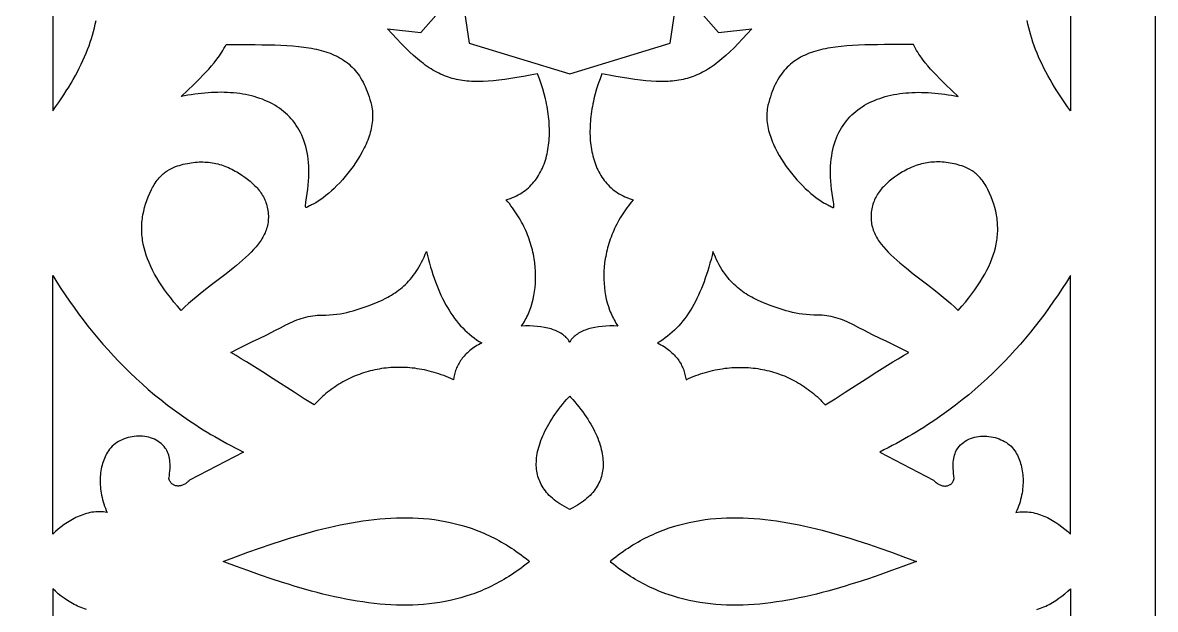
# Model space of a CAD drawing. Extents: x -580 to 580, y -400 to 400.
# Drawn here: x 478.2 to 545, y -162.6 to -128.1 of the extents above; entities that cross this region are included whole.
import ezdxf

# ---------------------------------------------------------------- set-up
doc = ezdxf.new("R2010")
doc.units = 0
doc.layers.add('LAYER_1', color=18, linetype='CONTINUOUS')
doc.layers.add('LAYER_2', color=174, linetype='CONTINUOUS')

msp = doc.modelspace()

# ---------------------------------------------------------------- linework, layer by layer
at = {"layer": 'LAYER_1'}
for points in [[(480, -118.159), (480, -133.279), (480.171, -133.041), (480.337, -132.804), (480.497, -132.57), (480.651, -132.338), (480.799, -132.108), (480.942, -131.88), (481.079, -131.653), (481.21, -131.428), (481.336, -131.205), (481.456, -130.983), (481.57, -130.762), (481.679, -130.543), (481.782, -130.325), (481.88, -130.107), (481.972, -129.891), (482.059, -129.675), (482.14, -129.46), (482.215, -129.246), (482.285, -129.032), (482.349, -128.818), (482.408, -128.605), (482.462, -128.391), (482.51, -128.178), (482.553, -127.965)], [(540, -118.159), (540, -133.279), (539.829, -133.041), (539.663, -132.804), (539.503, -132.57), (539.349, -132.338), (539.201, -132.108), (539.058, -131.88), (538.921, -131.653), (538.79, -131.428), (538.664, -131.205), (538.544, -130.983), (538.43, -130.762), (538.321, -130.543), (538.218, -130.325), (538.12, -130.107), (538.028, -129.891), (537.941, -129.675), (537.86, -129.46), (537.785, -129.246), (537.715, -129.032), (537.651, -128.818), (537.592, -128.605), (537.538, -128.391), (537.49, -128.178), (537.447, -127.965)], [(481.989, -162.647), (481.882, -162.615), (481.776, -162.579), (481.671, -162.54), (481.567, -162.498), (481.464, -162.452), (481.362, -162.404), (481.262, -162.353), (481.162, -162.299), (481.064, -162.242), (480.872, -162.123), (480.685, -161.996), (480.504, -161.862), (480.329, -161.724), (480.161, -161.582), (480, -161.438), (480, -176.664)], [(538.011, -162.647), (538.118, -162.615), (538.224, -162.579), (538.329, -162.54), (538.433, -162.498), (538.536, -162.452), (538.637, -162.404), (538.738, -162.353), (538.838, -162.299), (538.936, -162.242), (539.128, -162.123), (539.315, -161.996), (539.496, -161.862), (539.671, -161.724), (539.839, -161.582), (540, -161.438), (540, -176.664)]]:
    msp.add_lwpolyline(points, dxfattribs=at)
for points in [[(510.483, -146.912), (510.477, -146.903), (510.472, -146.912), (510.472, -146.893), (510.429, -146.826), (510.382, -146.761), (510.332, -146.699), (510.278, -146.64), (510.22, -146.584), (510.159, -146.53), (510.095, -146.479), (510.027, -146.431), (509.957, -146.385), (509.883, -146.342), (509.806, -146.301), (509.726, -146.262), (509.643, -146.226), (509.557, -146.193), (509.469, -146.162), (509.378, -146.133), (509.284, -146.106), (509.189, -146.082), (509.09, -146.06), (508.99, -146.04), (508.782, -146.006), (508.567, -145.981), (508.344, -145.964), (508.114, -145.954), (507.879, -145.952), (507.638, -145.957), (507.695, -145.872), (507.75, -145.784), (507.804, -145.694), (507.856, -145.603), (507.905, -145.509), (507.953, -145.414), (507.999, -145.318), (508.042, -145.219), (508.084, -145.119), (508.124, -145.018), (508.197, -144.81), (508.262, -144.597), (508.318, -144.379), (508.366, -144.155), (508.405, -143.927), (508.435, -143.695), (508.455, -143.459), (508.467, -143.22), (508.469, -142.977), (508.461, -142.732), (508.444, -142.485), (508.417, -142.235), (508.38, -141.984), (508.358, -141.858), (508.333, -141.732), (508.306, -141.606), (508.275, -141.479), (508.243, -141.353), (508.208, -141.226), (508.17, -141.099), (508.129, -140.973), (508.086, -140.846), (508.04, -140.719), (507.991, -140.593), (507.94, -140.467), (507.885, -140.341), (507.828, -140.216), (507.769, -140.091), (507.706, -139.966), (507.641, -139.842), (507.572, -139.718), (507.501, -139.594), (507.427, -139.472), (507.35, -139.35), (507.27, -139.228), (507.187, -139.108), (507.102, -138.988), (507.013, -138.869), (506.921, -138.751), (506.826, -138.634), (506.728, -138.518), (506.857, -138.48), (506.982, -138.438), (507.103, -138.392), (507.221, -138.343), (507.336, -138.289), (507.447, -138.232), (507.554, -138.172), (507.658, -138.107), (507.759, -138.04), (507.856, -137.968), (507.95, -137.894), (508.04, -137.816), (508.127, -137.735), (508.211, -137.651), (508.291, -137.564), (508.368, -137.474), (508.442, -137.381), (508.513, -137.285), (508.58, -137.187), (508.644, -137.085), (508.705, -136.981), (508.763, -136.875), (508.818, -136.766), (508.869, -136.655), (508.917, -136.542), (508.963, -136.426), (509.005, -136.308), (509.044, -136.188), (509.08, -136.066), (509.113, -135.942), (509.143, -135.816), (509.17, -135.689), (509.194, -135.559), (509.215, -135.428), (509.234, -135.296), (509.249, -135.162), (509.261, -135.026), (509.271, -134.889), (509.278, -134.751), (509.281, -134.612), (509.282, -134.472), (509.281, -134.33), (509.276, -134.188), (509.269, -134.044), (509.259, -133.9), (509.246, -133.755), (509.231, -133.609), (509.213, -133.463), (509.192, -133.316), (509.168, -133.169), (509.142, -133.021), (509.114, -132.873), (509.083, -132.725), (509.049, -132.577), (508.974, -132.28), (508.888, -131.983), (508.793, -131.687), (508.689, -131.392), (508.574, -131.099), (508.153, -131.179), (507.75, -131.252), (507.365, -131.319), (506.997, -131.378), (506.645, -131.43), (506.308, -131.473), (505.985, -131.509), (505.675, -131.535), (505.377, -131.552), (505.091, -131.559), (504.952, -131.559), (504.815, -131.556), (504.681, -131.551), (504.548, -131.543), (504.418, -131.532), (504.29, -131.518), (504.164, -131.502), (504.039, -131.483), (503.917, -131.461), (503.795, -131.436), (503.675, -131.407), (503.557, -131.376), (503.439, -131.342), (503.323, -131.304), (503.208, -131.263), (503.093, -131.219), (502.979, -131.172), (502.866, -131.121), (502.753, -131.067), (502.64, -131.009), (502.528, -130.948), (502.416, -130.883), (502.304, -130.814), (502.191, -130.742), (502.079, -130.666), (501.966, -130.587), (501.853, -130.503), (501.739, -130.416), (501.624, -130.324), (501.508, -130.229), (501.275, -130.026), (501.036, -129.806), (500.792, -129.57), (500.541, -129.316), (500.283, -129.044), (500.016, -128.754), (499.74, -128.446), (501.707, -128.669), (504.06, -125.976), (504.557, -129.299), (510.477, -131.106), (516.397, -129.299), (516.894, -125.976), (519.248, -128.669), (521.215, -128.446), (520.939, -128.754), (520.672, -129.044), (520.414, -129.316), (520.163, -129.57), (519.919, -129.806), (519.68, -130.026), (519.446, -130.229), (519.331, -130.324), (519.216, -130.416), (519.102, -130.503), (518.989, -130.587), (518.876, -130.666), (518.763, -130.742), (518.651, -130.814), (518.539, -130.883), (518.427, -130.948), (518.314, -131.009), (518.202, -131.067), (518.089, -131.121), (517.976, -131.172), (517.862, -131.219), (517.747, -131.263), (517.632, -131.304), (517.515, -131.342), (517.398, -131.376), (517.279, -131.407), (517.159, -131.436), (517.038, -131.461), (516.915, -131.483), (516.791, -131.502), (516.664, -131.518), (516.536, -131.532), (516.406, -131.543), (516.274, -131.551), (516.14, -131.556), (516.003, -131.559), (515.864, -131.559), (515.577, -131.552), (515.28, -131.535), (514.97, -131.509), (514.647, -131.473), (514.31, -131.43), (513.958, -131.378), (513.59, -131.319), (513.205, -131.252), (512.802, -131.179), (512.38, -131.099), (512.266, -131.392), (512.161, -131.687), (512.066, -131.983), (511.981, -132.28), (511.906, -132.577), (511.872, -132.725), (511.841, -132.873), (511.812, -133.021), (511.786, -133.169), (511.763, -133.316), (511.742, -133.463), (511.724, -133.609), (511.708, -133.755), (511.696, -133.9), (511.686, -134.044), (511.678, -134.188), (511.674, -134.33), (511.672, -134.472), (511.673, -134.612), (511.677, -134.751), (511.684, -134.889), (511.693, -135.026), (511.706, -135.162), (511.721, -135.296), (511.739, -135.428), (511.76, -135.559), (511.784, -135.689), (511.812, -135.816), (511.842, -135.942), (511.875, -136.066), (511.911, -136.188), (511.95, -136.308), (511.992, -136.426), (512.037, -136.542), (512.086, -136.655), (512.137, -136.766), (512.192, -136.875), (512.249, -136.981), (512.31, -137.085), (512.375, -137.187), (512.442, -137.285), (512.513, -137.381), (512.586, -137.474), (512.664, -137.564), (512.744, -137.651), (512.828, -137.735), (512.915, -137.816), (513.005, -137.894), (513.099, -137.968), (513.196, -138.04), (513.297, -138.107), (513.401, -138.172), (513.508, -138.232), (513.619, -138.289), (513.733, -138.343), (513.851, -138.392), (513.973, -138.438), (514.098, -138.48), (514.226, -138.518), (514.128, -138.634), (514.034, -138.751), (513.942, -138.869), (513.853, -138.988), (513.767, -139.108), (513.684, -139.228), (513.605, -139.35), (513.528, -139.472), (513.454, -139.594), (513.382, -139.718), (513.314, -139.842), (513.249, -139.966), (513.186, -140.091), (513.126, -140.216), (513.069, -140.341), (513.015, -140.467), (512.964, -140.593), (512.915, -140.719), (512.869, -140.846), (512.826, -140.973), (512.785, -141.099), (512.747, -141.226), (512.712, -141.353), (512.679, -141.479), (512.649, -141.606), (512.622, -141.732), (512.597, -141.858), (512.574, -141.984), (512.537, -142.235), (512.51, -142.485), (512.493, -142.732), (512.486, -142.977), (512.488, -143.22), (512.499, -143.459), (512.52, -143.695), (512.55, -143.927), (512.589, -144.155), (512.636, -144.379), (512.693, -144.597), (512.758, -144.81), (512.831, -145.018), (512.87, -145.119), (512.912, -145.219), (512.956, -145.318), (513.002, -145.414), (513.049, -145.509), (513.099, -145.603), (513.151, -145.694), (513.204, -145.784), (513.26, -145.872), (513.317, -145.957), (513.076, -145.952), (512.84, -145.954), (512.611, -145.964), (512.388, -145.981), (512.172, -146.006), (511.965, -146.04), (511.864, -146.06), (511.766, -146.082), (511.67, -146.106), (511.577, -146.133), (511.486, -146.162), (511.398, -146.193), (511.312, -146.226), (511.229, -146.262), (511.149, -146.301), (511.072, -146.342), (510.998, -146.385), (510.927, -146.431), (510.86, -146.479), (510.795, -146.53), (510.734, -146.584), (510.677, -146.64), (510.623, -146.699), (510.572, -146.761), (510.526, -146.826), (510.483, -146.893)], [(494.97, -138.399), (495.01, -138.146), (495.043, -137.899), (495.069, -137.657), (495.088, -137.422), (495.1, -137.192), (495.105, -136.969), (495.104, -136.751), (495.096, -136.538), (495.081, -136.331), (495.061, -136.13), (495.034, -135.935), (495.001, -135.745), (494.962, -135.56), (494.917, -135.381), (494.867, -135.207), (494.81, -135.039), (494.749, -134.876), (494.681, -134.718), (494.609, -134.565), (494.531, -134.418), (494.448, -134.276), (494.36, -134.138), (494.267, -134.006), (494.169, -133.879), (494.067, -133.757), (493.96, -133.64), (493.849, -133.528), (493.733, -133.42), (493.613, -133.318), (493.489, -133.22), (493.36, -133.127), (493.228, -133.039), (493.092, -132.955), (492.953, -132.876), (492.809, -132.801), (492.663, -132.731), (492.512, -132.666), (492.359, -132.605), (492.202, -132.548), (492.042, -132.496), (491.88, -132.448), (491.714, -132.404), (491.546, -132.365), (491.375, -132.329), (491.202, -132.298), (491.026, -132.271), (490.848, -132.248), (490.667, -132.229), (490.485, -132.214), (490.3, -132.204), (490.114, -132.197), (489.926, -132.193), (489.736, -132.194), (489.545, -132.198), (489.352, -132.207), (489.158, -132.218), (488.963, -132.234), (488.767, -132.253), (488.569, -132.276), (488.371, -132.302), (488.172, -132.332), (487.972, -132.365), (487.772, -132.402), (487.571, -132.442), (487.946, -132.079), (488.317, -131.724), (488.681, -131.37), (488.858, -131.192), (489.032, -131.011), (489.201, -130.827), (489.366, -130.639), (489.525, -130.446), (489.678, -130.248), (489.825, -130.043), (489.896, -129.937), (489.965, -129.83), (490.031, -129.721), (490.096, -129.609), (490.159, -129.495), (490.22, -129.379), (491.927, -129.383), (492.326, -129.387), (492.713, -129.393), (493.089, -129.402), (493.454, -129.416), (493.807, -129.434), (494.15, -129.458), (494.481, -129.488), (494.8, -129.525), (495.108, -129.57), (495.258, -129.596), (495.405, -129.624), (495.549, -129.655), (495.691, -129.688), (495.829, -129.723), (495.965, -129.761), (496.098, -129.802), (496.227, -129.846), (496.354, -129.893), (496.479, -129.942), (496.6, -129.995), (496.718, -130.051), (496.834, -130.111), (496.947, -130.173), (497.057, -130.24), (497.164, -130.31), (497.268, -130.383), (497.369, -130.461), (497.468, -130.542), (497.563, -130.628), (497.656, -130.717), (497.746, -130.811), (497.832, -130.909), (497.916, -131.011), (497.998, -131.118), (498.076, -131.23), (498.151, -131.346), (498.224, -131.467), (498.293, -131.592), (498.36, -131.723), (498.424, -131.859), (498.485, -132), (498.543, -132.146), (498.598, -132.298), (498.65, -132.455), (498.699, -132.617), (498.746, -132.785), (498.789, -132.959), (498.813, -133.069), (498.831, -133.18), (498.846, -133.292), (498.855, -133.404), (498.86, -133.517), (498.861, -133.631), (498.857, -133.745), (498.849, -133.859), (498.837, -133.974), (498.822, -134.089), (498.802, -134.205), (498.779, -134.321), (498.752, -134.436), (498.722, -134.552), (498.688, -134.668), (498.651, -134.783), (498.611, -134.899), (498.568, -135.014), (498.522, -135.129), (498.473, -135.243), (498.422, -135.357), (498.368, -135.47), (498.252, -135.695), (498.128, -135.917), (497.996, -136.136), (497.856, -136.35), (497.71, -136.56), (497.559, -136.765), (497.404, -136.963), (497.245, -137.156), (497.083, -137.341), (496.919, -137.52), (496.755, -137.69), (496.591, -137.851), (496.427, -138.004), (496.266, -138.147), (496.107, -138.279), (495.952, -138.401), (495.801, -138.511), (495.656, -138.61), (495.517, -138.696), (495.385, -138.769), (495.262, -138.829), (495.198, -138.858), (495.141, -138.888), (495.047, -138.941), (495.009, -138.961), (494.977, -138.974), (494.951, -138.979), (494.94, -138.978), (494.931, -138.974), (494.923, -138.968), (494.917, -138.959), (494.908, -138.93), (494.905, -138.887), (494.908, -138.828), (494.915, -138.751), (494.929, -138.655)], [(525.985, -138.399), (525.944, -138.146), (525.912, -137.899), (525.886, -137.657), (525.867, -137.422), (525.855, -137.192), (525.85, -136.969), (525.851, -136.751), (525.859, -136.538), (525.873, -136.331), (525.894, -136.13), (525.921, -135.935), (525.954, -135.745), (525.992, -135.56), (526.037, -135.381), (526.088, -135.207), (526.144, -135.039), (526.206, -134.876), (526.273, -134.718), (526.346, -134.565), (526.424, -134.418), (526.507, -134.276), (526.595, -134.138), (526.687, -134.006), (526.785, -133.879), (526.888, -133.757), (526.994, -133.64), (527.106, -133.528), (527.222, -133.42), (527.342, -133.318), (527.466, -133.22), (527.594, -133.127), (527.726, -133.039), (527.862, -132.955), (528.002, -132.876), (528.145, -132.801), (528.292, -132.731), (528.442, -132.666), (528.596, -132.605), (528.752, -132.548), (528.912, -132.496), (529.075, -132.448), (529.24, -132.404), (529.409, -132.365), (529.58, -132.329), (529.753, -132.298), (529.929, -132.271), (530.107, -132.248), (530.287, -132.229), (530.47, -132.214), (530.654, -132.204), (530.84, -132.197), (531.029, -132.193), (531.218, -132.194), (531.41, -132.198), (531.602, -132.207), (531.796, -132.218), (531.992, -132.234), (532.188, -132.253), (532.385, -132.276), (532.584, -132.302), (532.783, -132.332), (532.982, -132.365), (533.183, -132.402), (533.384, -132.442), (533.009, -132.079), (532.638, -131.724), (532.274, -131.37), (532.097, -131.192), (531.923, -131.011), (531.753, -130.827), (531.589, -130.639), (531.43, -130.446), (531.276, -130.248), (531.13, -130.043), (531.059, -129.937), (530.99, -129.83), (530.923, -129.721), (530.858, -129.609), (530.795, -129.495), (530.735, -129.379), (529.028, -129.383), (528.629, -129.387), (528.242, -129.393), (527.866, -129.402), (527.501, -129.416), (527.147, -129.434), (526.805, -129.458), (526.474, -129.488), (526.154, -129.525), (525.846, -129.57), (525.696, -129.596), (525.549, -129.624), (525.405, -129.655), (525.264, -129.688), (525.125, -129.723), (524.99, -129.761), (524.857, -129.802), (524.727, -129.846), (524.6, -129.893), (524.476, -129.942), (524.355, -129.995), (524.236, -130.051), (524.121, -130.111), (524.008, -130.173), (523.898, -130.24), (523.791, -130.31), (523.687, -130.383), (523.585, -130.461), (523.487, -130.542), (523.392, -130.628), (523.299, -130.717), (523.209, -130.811), (523.122, -130.909), (523.038, -131.011), (522.957, -131.118), (522.879, -131.23), (522.804, -131.346), (522.731, -131.467), (522.661, -131.592), (522.595, -131.723), (522.531, -131.859), (522.47, -132), (522.412, -132.146), (522.357, -132.298), (522.305, -132.455), (522.255, -132.617), (522.209, -132.785), (522.166, -132.959), (522.142, -133.069), (522.123, -133.18), (522.109, -133.292), (522.1, -133.404), (522.095, -133.517), (522.094, -133.631), (522.098, -133.745), (522.106, -133.859), (522.117, -133.974), (522.133, -134.089), (522.153, -134.205), (522.176, -134.321), (522.203, -134.436), (522.233, -134.552), (522.267, -134.668), (522.304, -134.783), (522.344, -134.899), (522.387, -135.014), (522.433, -135.129), (522.482, -135.243), (522.533, -135.357), (522.587, -135.47), (522.702, -135.695), (522.827, -135.917), (522.959, -136.136), (523.099, -136.35), (523.244, -136.56), (523.395, -136.765), (523.551, -136.963), (523.71, -137.156), (523.872, -137.341), (524.035, -137.52), (524.2, -137.69), (524.364, -137.851), (524.527, -138.004), (524.689, -138.147), (524.848, -138.279), (525.003, -138.401), (525.154, -138.511), (525.299, -138.61), (525.438, -138.696), (525.569, -138.769), (525.693, -138.829), (525.756, -138.858), (525.813, -138.888), (525.908, -138.941), (525.946, -138.961), (525.978, -138.974), (526.004, -138.979), (526.015, -138.978), (526.024, -138.974), (526.032, -138.968), (526.038, -138.959), (526.047, -138.93), (526.05, -138.887), (526.047, -138.828), (526.039, -138.751), (526.026, -138.655)], [(487.571, -145.039), (487.355, -144.791), (487.149, -144.546), (486.955, -144.304), (486.771, -144.064), (486.597, -143.827), (486.435, -143.592), (486.282, -143.36), (486.141, -143.129), (486.01, -142.901), (485.889, -142.674), (485.779, -142.449), (485.68, -142.226), (485.591, -142.004), (485.512, -141.784), (485.443, -141.565), (485.385, -141.347), (485.337, -141.13), (485.317, -141.021), (485.3, -140.913), (485.285, -140.805), (485.272, -140.698), (485.262, -140.59), (485.255, -140.483), (485.25, -140.376), (485.248, -140.269), (485.248, -140.162), (485.251, -140.055), (485.256, -139.948), (485.264, -139.841), (485.274, -139.734), (485.287, -139.627), (485.302, -139.52), (485.32, -139.414), (485.363, -139.2), (485.416, -138.986), (485.479, -138.771), (485.552, -138.557), (485.635, -138.341), (485.727, -138.125), (485.83, -137.908), (485.881, -137.807), (485.934, -137.711), (485.988, -137.62), (486.043, -137.534), (486.098, -137.453), (486.155, -137.375), (486.213, -137.302), (486.271, -137.233), (486.331, -137.168), (486.39, -137.107), (486.451, -137.05), (486.511, -136.996), (486.572, -136.945), (486.634, -136.898), (486.757, -136.812), (486.88, -136.738), (487.003, -136.674), (487.125, -136.618), (487.246, -136.57), (487.364, -136.529), (487.479, -136.494), (487.698, -136.434), (487.818, -136.405), (487.937, -136.379), (488.055, -136.357), (488.172, -136.338), (488.288, -136.322), (488.404, -136.31), (488.519, -136.301), (488.633, -136.295), (488.746, -136.293), (488.859, -136.294), (488.97, -136.297), (489.081, -136.305), (489.191, -136.315), (489.301, -136.328), (489.41, -136.345), (489.518, -136.364), (489.625, -136.387), (489.732, -136.412), (489.837, -136.441), (489.943, -136.472), (490.047, -136.507), (490.151, -136.544), (490.254, -136.584), (490.357, -136.627), (490.459, -136.673), (490.56, -136.722), (490.661, -136.773), (490.761, -136.827), (490.86, -136.884), (490.959, -136.943), (491.155, -137.07), (491.322, -137.187), (491.483, -137.307), (491.636, -137.431), (491.782, -137.559), (491.92, -137.691), (491.986, -137.759), (492.049, -137.828), (492.11, -137.899), (492.168, -137.971), (492.224, -138.044), (492.278, -138.119), (492.328, -138.196), (492.376, -138.274), (492.421, -138.354), (492.463, -138.435), (492.503, -138.519), (492.539, -138.604), (492.571, -138.691), (492.601, -138.781), (492.628, -138.872), (492.65, -138.965), (492.67, -139.061), (492.686, -139.158), (492.698, -139.258), (492.707, -139.361), (492.712, -139.465), (492.713, -139.572), (492.71, -139.667), (492.703, -139.761), (492.692, -139.854), (492.678, -139.946), (492.66, -140.037), (492.638, -140.127), (492.612, -140.215), (492.583, -140.303), (492.55, -140.39), (492.515, -140.476), (492.475, -140.561), (492.433, -140.646), (492.387, -140.73), (492.338, -140.813), (492.287, -140.895), (492.232, -140.977), (492.174, -141.059), (492.114, -141.14), (491.985, -141.3), (491.846, -141.459), (491.697, -141.617), (491.538, -141.773), (491.372, -141.93), (491.197, -142.086), (491.015, -142.242), (490.826, -142.399), (490.631, -142.557), (490.224, -142.876), (489.361, -143.539), (488.915, -143.888), (488.69, -144.068), (488.465, -144.253), (488.239, -144.442), (488.015, -144.635), (487.792, -144.834)], [(533.384, -145.039), (533.6, -144.791), (533.805, -144.546), (534, -144.304), (534.184, -144.064), (534.357, -143.827), (534.52, -143.592), (534.672, -143.36), (534.814, -143.129), (534.945, -142.901), (535.065, -142.674), (535.175, -142.449), (535.275, -142.226), (535.364, -142.004), (535.443, -141.784), (535.511, -141.565), (535.57, -141.347), (535.617, -141.13), (535.638, -141.021), (535.655, -140.913), (535.67, -140.805), (535.683, -140.698), (535.692, -140.59), (535.7, -140.483), (535.705, -140.376), (535.707, -140.269), (535.707, -140.162), (535.704, -140.055), (535.699, -139.948), (535.691, -139.841), (535.681, -139.734), (535.668, -139.627), (535.652, -139.52), (535.635, -139.414), (535.591, -139.2), (535.538, -138.986), (535.475, -138.771), (535.403, -138.557), (535.32, -138.341), (535.227, -138.125), (535.125, -137.908), (535.074, -137.807), (535.021, -137.711), (534.967, -137.62), (534.912, -137.534), (534.856, -137.453), (534.799, -137.375), (534.742, -137.302), (534.683, -137.233), (534.624, -137.168), (534.564, -137.107), (534.504, -137.05), (534.443, -136.996), (534.382, -136.945), (534.321, -136.898), (534.198, -136.812), (534.074, -136.738), (533.951, -136.674), (533.829, -136.618), (533.709, -136.57), (533.591, -136.529), (533.476, -136.494), (533.257, -136.434), (533.137, -136.405), (533.018, -136.379), (532.9, -136.357), (532.783, -136.338), (532.666, -136.322), (532.551, -136.31), (532.436, -136.301), (532.322, -136.295), (532.209, -136.293), (532.096, -136.294), (531.984, -136.297), (531.873, -136.305), (531.763, -136.315), (531.654, -136.328), (531.545, -136.345), (531.437, -136.364), (531.33, -136.387), (531.223, -136.412), (531.117, -136.441), (531.012, -136.472), (530.907, -136.507), (530.804, -136.544), (530.7, -136.584), (530.598, -136.627), (530.496, -136.673), (530.395, -136.722), (530.294, -136.773), (530.194, -136.827), (530.095, -136.884), (529.996, -136.943), (529.8, -137.07), (529.633, -137.187), (529.472, -137.307), (529.318, -137.431), (529.172, -137.559), (529.034, -137.691), (528.969, -137.759), (528.906, -137.828), (528.845, -137.899), (528.786, -137.971), (528.73, -138.044), (528.677, -138.119), (528.626, -138.196), (528.578, -138.274), (528.533, -138.354), (528.491, -138.435), (528.452, -138.519), (528.416, -138.604), (528.383, -138.691), (528.353, -138.781), (528.327, -138.872), (528.304, -138.965), (528.285, -139.061), (528.269, -139.158), (528.256, -139.258), (528.248, -139.361), (528.243, -139.465), (528.242, -139.572), (528.245, -139.667), (528.251, -139.761), (528.262, -139.854), (528.277, -139.946), (528.295, -140.037), (528.317, -140.127), (528.342, -140.215), (528.372, -140.303), (528.404, -140.39), (528.44, -140.476), (528.479, -140.561), (528.522, -140.646), (528.568, -140.73), (528.616, -140.813), (528.668, -140.895), (528.723, -140.977), (528.78, -141.059), (528.841, -141.14), (528.97, -141.3), (529.109, -141.459), (529.258, -141.617), (529.416, -141.773), (529.583, -141.93), (529.758, -142.086), (529.94, -142.242), (530.129, -142.399), (530.324, -142.557), (530.731, -142.876), (531.593, -143.539), (532.04, -143.888), (532.265, -144.068), (532.49, -144.253), (532.715, -144.442), (532.94, -144.635), (533.163, -144.834)], [(495.419, -150.599), (495.127, -150.423), (494.831, -150.241), (494.23, -149.862), (492.998, -149.067), (492.374, -148.665), (491.746, -148.269), (491.433, -148.075), (491.119, -147.885), (490.807, -147.7), (490.496, -147.521), (490.65, -147.434), (490.802, -147.352), (491.109, -147.196), (491.43, -147.043), (491.78, -146.879), (492.173, -146.694), (492.622, -146.475), (493.143, -146.212), (493.435, -146.06), (493.75, -145.893), (493.874, -145.828), (494, -145.767), (494.129, -145.709), (494.259, -145.654), (494.39, -145.602), (494.523, -145.555), (494.656, -145.511), (494.79, -145.471), (494.925, -145.436), (495.06, -145.404), (495.195, -145.378), (495.329, -145.356), (495.463, -145.338), (495.596, -145.326), (495.728, -145.319), (495.858, -145.317), (496.095, -145.314), (496.322, -145.305), (496.541, -145.287), (496.752, -145.264), (496.955, -145.234), (497.153, -145.199), (497.344, -145.158), (497.531, -145.112), (497.714, -145.062), (497.894, -145.008), (498.071, -144.95), (498.246, -144.89), (498.595, -144.761), (498.947, -144.626), (499.182, -144.531), (499.413, -144.429), (499.64, -144.318), (499.751, -144.26), (499.861, -144.199), (499.97, -144.135), (500.078, -144.068), (500.184, -143.999), (500.289, -143.926), (500.392, -143.85), (500.494, -143.77), (500.595, -143.687), (500.693, -143.6), (500.791, -143.509), (500.886, -143.414), (500.98, -143.315), (501.072, -143.211), (501.163, -143.103), (501.252, -142.99), (501.339, -142.872), (501.424, -142.749), (501.507, -142.621), (501.588, -142.487), (501.667, -142.348), (501.744, -142.203), (501.819, -142.053), (501.892, -141.896), (501.963, -141.733), (502.032, -141.564), (502.089, -141.802), (502.148, -142.035), (502.209, -142.265), (502.273, -142.491), (502.34, -142.712), (502.41, -142.93), (502.483, -143.143), (502.558, -143.352), (502.636, -143.557), (502.717, -143.757), (502.8, -143.953), (502.887, -144.145), (502.977, -144.332), (503.07, -144.514), (503.165, -144.692), (503.264, -144.865), (503.366, -145.033), (503.471, -145.197), (503.58, -145.355), (503.691, -145.509), (503.806, -145.658), (503.924, -145.802), (504.045, -145.94), (504.17, -146.074), (504.299, -146.202), (504.43, -146.325), (504.565, -146.443), (504.704, -146.555), (504.846, -146.662), (504.992, -146.764), (505.142, -146.86), (505.295, -146.95), (505.195, -147.004), (505.098, -147.059), (505.005, -147.115), (504.915, -147.171), (504.829, -147.229), (504.746, -147.288), (504.667, -147.348), (504.591, -147.409), (504.518, -147.471), (504.448, -147.534), (504.382, -147.597), (504.318, -147.662), (504.258, -147.727), (504.2, -147.794), (504.146, -147.861), (504.094, -147.929), (504.045, -147.998), (503.999, -148.068), (503.956, -148.138), (503.915, -148.209), (503.877, -148.282), (503.842, -148.354), (503.809, -148.428), (503.779, -148.502), (503.751, -148.578), (503.725, -148.653), (503.681, -148.807), (503.646, -148.963), (503.619, -149.122), (503.478, -149.057), (503.336, -148.996), (503.194, -148.937), (503.051, -148.882), (502.909, -148.829), (502.766, -148.78), (502.623, -148.734), (502.481, -148.69), (502.338, -148.65), (502.195, -148.613), (502.052, -148.578), (501.909, -148.547), (501.767, -148.518), (501.624, -148.493), (501.482, -148.47), (501.34, -148.45), (501.198, -148.434), (501.056, -148.42), (500.915, -148.408), (500.773, -148.4), (500.633, -148.395), (500.493, -148.392), (500.353, -148.392), (500.213, -148.395), (500.075, -148.4), (499.936, -148.409), (499.799, -148.42), (499.661, -148.433), (499.525, -148.45), (499.389, -148.469), (499.254, -148.491), (499.12, -148.515), (498.986, -148.542), (498.854, -148.572), (498.722, -148.604), (498.591, -148.639), (498.461, -148.676), (498.331, -148.716), (498.203, -148.759), (498.076, -148.804), (497.95, -148.851), (497.825, -148.901), (497.701, -148.954), (497.578, -149.009), (497.457, -149.066), (497.337, -149.126), (497.218, -149.188), (497.1, -149.253), (496.983, -149.319), (496.868, -149.389), (496.755, -149.461), (496.642, -149.535), (496.532, -149.611), (496.422, -149.69), (496.314, -149.77), (496.208, -149.854), (496.104, -149.939), (496.001, -150.027), (495.899, -150.117), (495.8, -150.209), (495.702, -150.303), (495.606, -150.4), (495.511, -150.498)], [(525.536, -150.599), (525.828, -150.423), (526.124, -150.241), (526.725, -149.862), (527.956, -149.067), (528.581, -148.665), (529.208, -148.269), (529.522, -148.075), (529.835, -147.885), (530.148, -147.7), (530.459, -147.521), (530.305, -147.434), (530.152, -147.352), (529.845, -147.196), (529.524, -147.043), (529.175, -146.879), (528.782, -146.694), (528.332, -146.475), (527.811, -146.212), (527.52, -146.06), (527.205, -145.893), (527.081, -145.828), (526.954, -145.767), (526.826, -145.709), (526.696, -145.654), (526.565, -145.602), (526.432, -145.555), (526.299, -145.511), (526.164, -145.471), (526.03, -145.436), (525.895, -145.404), (525.76, -145.378), (525.626, -145.356), (525.492, -145.338), (525.359, -145.326), (525.227, -145.319), (525.096, -145.317), (524.86, -145.314), (524.632, -145.305), (524.414, -145.287), (524.203, -145.264), (523.999, -145.234), (523.802, -145.199), (523.61, -145.158), (523.423, -145.112), (523.24, -145.062), (523.061, -145.008), (522.884, -144.95), (522.708, -144.89), (522.359, -144.761), (522.008, -144.626), (521.773, -144.531), (521.542, -144.429), (521.315, -144.318), (521.204, -144.26), (521.093, -144.199), (520.984, -144.135), (520.877, -144.068), (520.771, -143.999), (520.666, -143.926), (520.562, -143.85), (520.46, -143.77), (520.36, -143.687), (520.261, -143.6), (520.164, -143.509), (520.068, -143.414), (519.974, -143.315), (519.882, -143.211), (519.792, -143.103), (519.703, -142.99), (519.616, -142.872), (519.531, -142.749), (519.448, -142.621), (519.367, -142.487), (519.288, -142.348), (519.21, -142.203), (519.135, -142.053), (519.062, -141.896), (518.991, -141.733), (518.922, -141.564), (518.866, -141.802), (518.807, -142.035), (518.745, -142.265), (518.681, -142.491), (518.614, -142.712), (518.545, -142.93), (518.472, -143.143), (518.397, -143.352), (518.319, -143.557), (518.238, -143.757), (518.154, -143.953), (518.067, -144.145), (517.978, -144.332), (517.885, -144.514), (517.789, -144.692), (517.69, -144.865), (517.588, -145.033), (517.483, -145.197), (517.375, -145.355), (517.263, -145.509), (517.149, -145.658), (517.031, -145.802), (516.909, -145.94), (516.784, -146.074), (516.656, -146.202), (516.524, -146.325), (516.389, -146.443), (516.251, -146.555), (516.108, -146.662), (515.962, -146.764), (515.813, -146.86), (515.66, -146.95), (515.76, -147.004), (515.857, -147.059), (515.95, -147.115), (516.039, -147.171), (516.125, -147.229), (516.208, -147.288), (516.288, -147.348), (516.364, -147.409), (516.437, -147.471), (516.506, -147.534), (516.573, -147.597), (516.636, -147.662), (516.697, -147.727), (516.754, -147.794), (516.809, -147.861), (516.861, -147.929), (516.909, -147.998), (516.955, -148.068), (516.999, -148.138), (517.039, -148.209), (517.077, -148.282), (517.113, -148.354), (517.145, -148.428), (517.176, -148.502), (517.204, -148.578), (517.229, -148.653), (517.273, -148.807), (517.309, -148.963), (517.335, -149.122), (517.477, -149.057), (517.619, -148.996), (517.761, -148.937), (517.903, -148.882), (518.046, -148.829), (518.188, -148.78), (518.331, -148.734), (518.474, -148.69), (518.617, -148.65), (518.76, -148.613), (518.903, -148.578), (519.045, -148.547), (519.188, -148.518), (519.331, -148.493), (519.473, -148.47), (519.615, -148.45), (519.757, -148.434), (519.899, -148.42), (520.04, -148.408), (520.181, -148.4), (520.322, -148.395), (520.462, -148.392), (520.602, -148.392), (520.741, -148.395), (520.88, -148.4), (521.018, -148.409), (521.156, -148.42), (521.293, -148.433), (521.43, -148.45), (521.565, -148.469), (521.7, -148.491), (521.835, -148.515), (521.968, -148.542), (522.101, -148.572), (522.233, -148.604), (522.364, -148.639), (522.494, -148.676), (522.623, -148.716), (522.751, -148.759), (522.878, -148.804), (523.005, -148.851), (523.13, -148.901), (523.253, -148.954), (523.376, -149.009), (523.498, -149.066), (523.618, -149.126), (523.737, -149.188), (523.855, -149.253), (523.971, -149.319), (524.086, -149.389), (524.2, -149.461), (524.312, -149.535), (524.423, -149.611), (524.532, -149.69), (524.64, -149.77), (524.746, -149.854), (524.851, -149.939), (524.954, -150.027), (525.055, -150.117), (525.155, -150.209), (525.253, -150.303), (525.349, -150.4), (525.443, -150.498)], [(480, -142.985), (480.241, -143.366), (480.487, -143.745), (480.738, -144.12), (480.994, -144.494), (481.256, -144.864), (481.524, -145.231), (481.798, -145.595), (482.078, -145.957), (482.364, -146.314), (482.657, -146.669), (482.957, -147.02), (483.264, -147.367), (483.579, -147.711), (483.901, -148.051), (484.23, -148.386), (484.568, -148.718), (484.914, -149.046), (485.269, -149.369), (485.632, -149.688), (486.004, -150.002), (486.386, -150.312), (486.776, -150.617), (487.177, -150.917), (487.587, -151.212), (488.007, -151.502), (488.221, -151.645), (488.437, -151.786), (488.656, -151.927), (488.878, -152.066), (489.103, -152.203), (489.33, -152.34), (489.56, -152.475), (489.792, -152.608), (490.028, -152.74), (490.266, -152.871), (490.507, -153), (490.751, -153.128), (490.998, -153.254), (491.248, -153.379), (488.073, -155.03), (488.035, -155.072), (487.995, -155.111), (487.953, -155.148), (487.911, -155.183), (487.868, -155.214), (487.824, -155.244), (487.78, -155.27), (487.735, -155.294), (487.689, -155.315), (487.644, -155.334), (487.598, -155.349), (487.553, -155.362), (487.507, -155.372), (487.462, -155.379), (487.417, -155.383), (487.373, -155.383), (487.33, -155.381), (487.287, -155.375), (487.246, -155.367), (487.205, -155.355), (487.166, -155.34), (487.128, -155.321), (487.092, -155.299), (487.057, -155.274), (487.024, -155.246), (486.993, -155.213), (486.964, -155.178), (486.937, -155.138), (486.913, -155.096), (486.891, -155.049), (486.871, -154.999), (486.855, -154.945), (486.877, -154.788), (486.895, -154.637), (486.908, -154.494), (486.916, -154.356), (486.919, -154.225), (486.918, -154.099), (486.911, -153.98), (486.9, -153.866), (486.884, -153.758), (486.863, -153.656), (486.838, -153.558), (486.808, -153.466), (486.773, -153.379), (486.733, -153.297), (486.688, -153.219), (486.639, -153.146), (486.564, -153.051), (486.482, -152.964), (486.395, -152.883), (486.303, -152.81), (486.206, -152.744), (486.104, -152.684), (485.998, -152.631), (485.888, -152.585), (485.775, -152.546), (485.66, -152.513), (485.542, -152.487), (485.422, -152.467), (485.301, -152.454), (485.178, -152.446), (485.055, -152.445), (484.932, -152.451), (484.809, -152.462), (484.687, -152.479), (484.566, -152.502), (484.446, -152.531), (484.328, -152.566), (484.213, -152.607), (484.1, -152.653), (483.991, -152.705), (483.885, -152.762), (483.784, -152.825), (483.687, -152.893), (483.595, -152.966), (483.508, -153.044), (483.427, -153.128), (483.353, -153.217), (483.285, -153.31), (483.231, -153.394), (483.181, -153.48), (483.133, -153.57), (483.088, -153.662), (483.046, -153.757), (483.008, -153.854), (482.972, -153.955), (482.94, -154.057), (482.91, -154.162), (482.884, -154.269), (482.861, -154.377), (482.842, -154.488), (482.826, -154.601), (482.813, -154.715), (482.804, -154.831), (482.798, -154.949), (482.796, -155.068), (482.797, -155.188), (482.802, -155.31), (482.811, -155.432), (482.823, -155.555), (482.839, -155.68), (482.859, -155.805), (482.883, -155.93), (482.91, -156.056), (482.942, -156.183), (482.977, -156.31), (483.017, -156.437), (483.061, -156.564), (483.109, -156.691), (483.161, -156.818), (483.217, -156.944), (483.102, -156.924), (482.988, -156.91), (482.875, -156.901), (482.761, -156.897), (482.649, -156.898), (482.537, -156.904), (482.426, -156.915), (482.316, -156.931), (482.206, -156.951), (482.097, -156.975), (481.989, -157.003), (481.882, -157.035), (481.776, -157.07), (481.671, -157.109), (481.567, -157.152), (481.464, -157.197), (481.362, -157.246), (481.262, -157.297), (481.162, -157.351), (481.064, -157.407), (480.872, -157.527), (480.685, -157.654), (480.504, -157.788), (480.329, -157.926), (480.161, -158.068), (480, -158.212)], [(540, -142.985), (539.759, -143.366), (539.513, -143.745), (539.262, -144.12), (539.006, -144.494), (538.744, -144.864), (538.476, -145.231), (538.202, -145.595), (537.922, -145.957), (537.636, -146.314), (537.343, -146.669), (537.043, -147.02), (536.736, -147.367), (536.421, -147.711), (536.099, -148.051), (535.77, -148.386), (535.432, -148.718), (535.086, -149.046), (534.731, -149.369), (534.368, -149.688), (533.996, -150.002), (533.614, -150.312), (533.224, -150.617), (532.823, -150.917), (532.413, -151.212), (531.993, -151.502), (531.779, -151.645), (531.563, -151.786), (531.344, -151.927), (531.122, -152.066), (530.897, -152.203), (530.67, -152.34), (530.44, -152.475), (530.208, -152.608), (529.972, -152.74), (529.734, -152.871), (529.493, -153), (529.249, -153.128), (529.002, -153.254), (528.752, -153.379), (531.926, -155.03), (531.965, -155.072), (532.005, -155.111), (532.046, -155.148), (532.089, -155.183), (532.132, -155.214), (532.176, -155.244), (532.22, -155.27), (532.265, -155.294), (532.311, -155.315), (532.356, -155.334), (532.402, -155.349), (532.447, -155.362), (532.493, -155.372), (532.538, -155.379), (532.583, -155.383), (532.627, -155.383), (532.67, -155.381), (532.713, -155.375), (532.754, -155.367), (532.795, -155.355), (532.834, -155.34), (532.872, -155.321), (532.908, -155.299), (532.943, -155.274), (532.976, -155.246), (533.007, -155.213), (533.036, -155.178), (533.062, -155.138), (533.087, -155.096), (533.109, -155.049), (533.129, -154.999), (533.145, -154.945), (533.123, -154.788), (533.105, -154.637), (533.092, -154.494), (533.084, -154.356), (533.08, -154.225), (533.082, -154.099), (533.088, -153.98), (533.1, -153.866), (533.116, -153.758), (533.136, -153.656), (533.162, -153.558), (533.192, -153.466), (533.227, -153.379), (533.267, -153.297), (533.312, -153.219), (533.361, -153.146), (533.436, -153.051), (533.517, -152.964), (533.605, -152.883), (533.697, -152.81), (533.794, -152.744), (533.896, -152.684), (534.002, -152.631), (534.112, -152.585), (534.224, -152.546), (534.34, -152.513), (534.458, -152.487), (534.578, -152.467), (534.699, -152.454), (534.822, -152.446), (534.945, -152.445), (535.068, -152.451), (535.191, -152.462), (535.313, -152.479), (535.434, -152.502), (535.554, -152.531), (535.672, -152.566), (535.787, -152.607), (535.9, -152.653), (536.009, -152.705), (536.115, -152.762), (536.216, -152.825), (536.313, -152.893), (536.405, -152.966), (536.492, -153.044), (536.573, -153.128), (536.647, -153.217), (536.715, -153.31), (536.769, -153.394), (536.819, -153.48), (536.867, -153.57), (536.912, -153.662), (536.953, -153.757), (536.992, -153.854), (537.028, -153.955), (537.06, -154.057), (537.09, -154.162), (537.116, -154.269), (537.138, -154.377), (537.158, -154.488), (537.174, -154.601), (537.187, -154.715), (537.196, -154.831), (537.202, -154.949), (537.204, -155.068), (537.203, -155.188), (537.198, -155.31), (537.189, -155.432), (537.177, -155.555), (537.161, -155.68), (537.141, -155.805), (537.117, -155.93), (537.09, -156.056), (537.058, -156.183), (537.022, -156.31), (536.983, -156.437), (536.939, -156.564), (536.891, -156.691), (536.839, -156.818), (536.783, -156.944), (536.898, -156.924), (537.012, -156.91), (537.125, -156.901), (537.238, -156.897), (537.351, -156.898), (537.463, -156.904), (537.574, -156.915), (537.684, -156.931), (537.794, -156.951), (537.903, -156.975), (538.011, -157.003), (538.118, -157.035), (538.224, -157.07), (538.329, -157.109), (538.433, -157.152), (538.536, -157.197), (538.637, -157.246), (538.738, -157.297), (538.838, -157.351), (538.936, -157.407), (539.128, -157.527), (539.315, -157.654), (539.496, -157.788), (539.671, -157.926), (539.839, -158.068), (540, -158.212)], [(509.364, -156.019), (509.275, -155.932), (509.192, -155.844), (509.114, -155.755), (509.041, -155.665), (508.974, -155.574), (508.912, -155.482), (508.855, -155.39), (508.802, -155.296), (508.754, -155.202), (508.711, -155.106), (508.672, -155.009), (508.637, -154.911), (508.606, -154.812), (508.58, -154.711), (508.558, -154.608), (508.539, -154.504), (508.525, -154.397), (508.515, -154.289), (508.509, -154.18), (508.507, -154.068), (508.51, -153.954), (508.516, -153.838), (508.527, -153.72), (508.543, -153.6), (508.562, -153.478), (508.587, -153.354), (508.615, -153.228), (508.649, -153.1), (508.687, -152.97), (508.729, -152.839), (508.777, -152.706), (508.829, -152.572), (508.885, -152.436), (508.947, -152.299), (509.013, -152.16), (509.083, -152.021), (509.159, -151.88), (509.239, -151.738), (509.324, -151.595), (509.414, -151.452), (509.508, -151.308), (509.607, -151.163), (509.71, -151.018), (509.819, -150.872), (509.931, -150.726), (510.049, -150.579), (510.17, -150.432), (510.297, -150.286), (510.428, -150.139), (510.477, -150.085), (510.527, -150.139), (510.658, -150.286), (510.784, -150.432), (510.906, -150.579), (511.023, -150.726), (511.136, -150.872), (511.244, -151.018), (511.348, -151.163), (511.447, -151.308), (511.541, -151.452), (511.631, -151.595), (511.715, -151.738), (511.796, -151.88), (511.871, -152.021), (511.942, -152.16), (512.008, -152.299), (512.069, -152.436), (512.126, -152.572), (512.178, -152.706), (512.225, -152.839), (512.268, -152.97), (512.306, -153.1), (512.339, -153.228), (512.368, -153.354), (512.392, -153.478), (512.412, -153.6), (512.427, -153.72), (512.438, -153.838), (512.445, -153.954), (512.447, -154.068), (512.446, -154.18), (512.44, -154.289), (512.43, -154.397), (512.415, -154.504), (512.397, -154.608), (512.375, -154.711), (512.348, -154.812), (512.318, -154.911), (512.283, -155.009), (512.244, -155.106), (512.2, -155.202), (512.153, -155.296), (512.1, -155.39), (512.043, -155.482), (511.981, -155.574), (511.913, -155.665), (511.841, -155.755), (511.763, -155.844), (511.679, -155.932), (511.59, -156.019), (511.495, -156.105), (511.394, -156.19), (511.287, -156.274), (511.173, -156.357), (511.053, -156.438), (510.927, -156.517), (510.794, -156.595), (510.654, -156.671), (510.508, -156.745), (510.477, -156.759), (510.447, -156.745), (510.3, -156.671), (510.161, -156.595), (510.028, -156.517), (509.901, -156.438), (509.781, -156.357), (509.668, -156.274), (509.561, -156.19), (509.46, -156.105)], [(490.048, -159.825), (490.044, -159.822), (490.153, -159.781), (490.832, -159.529), (491.511, -159.282), (492.192, -159.042), (492.874, -158.809), (493.556, -158.585), (493.896, -158.478), (494.236, -158.373), (494.576, -158.272), (494.916, -158.175), (495.256, -158.081), (495.595, -157.991), (495.933, -157.905), (496.271, -157.823), (496.608, -157.746), (496.945, -157.674), (497.281, -157.607), (497.616, -157.544), (497.95, -157.488), (498.283, -157.436), (498.615, -157.391), (498.946, -157.351), (499.276, -157.318), (499.605, -157.291), (499.932, -157.27), (500.259, -157.256), (500.583, -157.249), (500.907, -157.249), (501.229, -157.257), (501.549, -157.272), (501.868, -157.294), (502.185, -157.324), (502.501, -157.363), (502.815, -157.409), (503.127, -157.464), (503.438, -157.528), (503.747, -157.6), (504.054, -157.681), (504.36, -157.772), (504.667, -157.872), (504.816, -157.925), (504.967, -157.981), (505.117, -158.039), (505.268, -158.1), (505.418, -158.164), (505.567, -158.23), (505.716, -158.298), (505.865, -158.369), (506.013, -158.443), (506.161, -158.519), (506.308, -158.598), (506.456, -158.68), (506.602, -158.765), (506.749, -158.852), (506.895, -158.942), (507.04, -159.035), (507.185, -159.131), (507.33, -159.23), (507.475, -159.332), (507.619, -159.437), (507.762, -159.545), (507.905, -159.656), (508.048, -159.77), (508.111, -159.825), (508.048, -159.88), (507.905, -159.994), (507.762, -160.105), (507.619, -160.213), (507.475, -160.318), (507.33, -160.42), (507.185, -160.518), (507.04, -160.614), (506.895, -160.707), (506.749, -160.798), (506.602, -160.885), (506.456, -160.97), (506.308, -161.051), (506.161, -161.13), (506.013, -161.207), (505.865, -161.281), (505.716, -161.352), (505.567, -161.42), (505.418, -161.486), (505.268, -161.549), (505.117, -161.61), (504.967, -161.669), (504.816, -161.725), (504.667, -161.777), (504.36, -161.878), (504.054, -161.968), (503.747, -162.05), (503.438, -162.122), (503.127, -162.185), (502.815, -162.24), (502.501, -162.287), (502.185, -162.325), (501.868, -162.356), (501.549, -162.378), (501.229, -162.393), (500.907, -162.4), (500.583, -162.4), (500.259, -162.394), (499.932, -162.38), (499.605, -162.359), (499.276, -162.332), (498.946, -162.299), (498.615, -162.259), (498.283, -162.213), (497.95, -162.162), (497.616, -162.105), (497.281, -162.043), (496.945, -161.976), (496.608, -161.903), (496.271, -161.826), (495.933, -161.745), (495.595, -161.659), (495.256, -161.569), (494.916, -161.475), (494.576, -161.377), (494.236, -161.276), (493.896, -161.172), (493.556, -161.065), (492.874, -160.841), (492.192, -160.608), (491.511, -160.367), (490.832, -160.12), (490.153, -159.869), (490.044, -159.828)], [(512.913, -159.825), (512.878, -159.793), (512.906, -159.77), (513.049, -159.656), (513.192, -159.545), (513.336, -159.437), (513.48, -159.332), (513.624, -159.23), (513.769, -159.131), (513.914, -159.035), (514.06, -158.942), (514.206, -158.852), (514.352, -158.765), (514.499, -158.68), (514.646, -158.598), (514.794, -158.519), (514.942, -158.443), (515.09, -158.369), (515.239, -158.298), (515.388, -158.23), (515.537, -158.164), (515.687, -158.1), (515.837, -158.039), (515.988, -157.981), (516.139, -157.925), (516.288, -157.872), (516.595, -157.772), (516.9, -157.681), (517.208, -157.6), (517.517, -157.528), (517.828, -157.464), (518.14, -157.409), (518.454, -157.363), (518.77, -157.324), (519.087, -157.294), (519.406, -157.272), (519.726, -157.257), (520.048, -157.249), (520.371, -157.249), (520.696, -157.256), (521.022, -157.27), (521.35, -157.291), (521.678, -157.318), (522.008, -157.351), (522.339, -157.391), (522.671, -157.436), (523.005, -157.488), (523.339, -157.544), (523.674, -157.607), (524.01, -157.674), (524.346, -157.746), (524.684, -157.823), (525.022, -157.905), (525.36, -157.991), (525.699, -158.081), (526.039, -158.175), (526.378, -158.272), (526.719, -158.373), (527.059, -158.478), (527.398, -158.585), (528.081, -158.809), (528.762, -159.042), (529.443, -159.282), (530.123, -159.529), (530.801, -159.781), (530.911, -159.822), (530.907, -159.825), (530.911, -159.828), (530.801, -159.869), (530.123, -160.12), (529.443, -160.367), (528.762, -160.608), (528.081, -160.841), (527.398, -161.065), (527.059, -161.172), (526.719, -161.276), (526.378, -161.377), (526.039, -161.475), (525.699, -161.569), (525.36, -161.659), (525.022, -161.745), (524.684, -161.826), (524.346, -161.903), (524.01, -161.976), (523.674, -162.043), (523.339, -162.105), (523.005, -162.162), (522.671, -162.213), (522.339, -162.259), (522.008, -162.299), (521.678, -162.332), (521.35, -162.359), (521.022, -162.38), (520.696, -162.394), (520.371, -162.4), (520.048, -162.4), (519.726, -162.393), (519.406, -162.378), (519.087, -162.356), (518.77, -162.325), (518.454, -162.287), (518.14, -162.24), (517.828, -162.185), (517.517, -162.122), (517.208, -162.05), (516.9, -161.968), (516.595, -161.878), (516.288, -161.777), (516.139, -161.725), (515.988, -161.669), (515.837, -161.61), (515.687, -161.549), (515.537, -161.486), (515.388, -161.42), (515.239, -161.352), (515.09, -161.281), (514.942, -161.207), (514.794, -161.13), (514.646, -161.051), (514.499, -160.97), (514.352, -160.885), (514.206, -160.798), (514.06, -160.707), (513.914, -160.614), (513.769, -160.518), (513.624, -160.42), (513.48, -160.318), (513.336, -160.213), (513.192, -160.105), (513.049, -159.994), (512.906, -159.88), (512.878, -159.857)]]:
    msp.add_lwpolyline(points, close=True, dxfattribs=at)
at = {"layer": 'LAYER_2'}
msp.add_lwpolyline([(-545, 365), (-545, -365), (545, -365), (545, 365)], close=True, dxfattribs=at)

doc.saveas('drawing.dxf')
